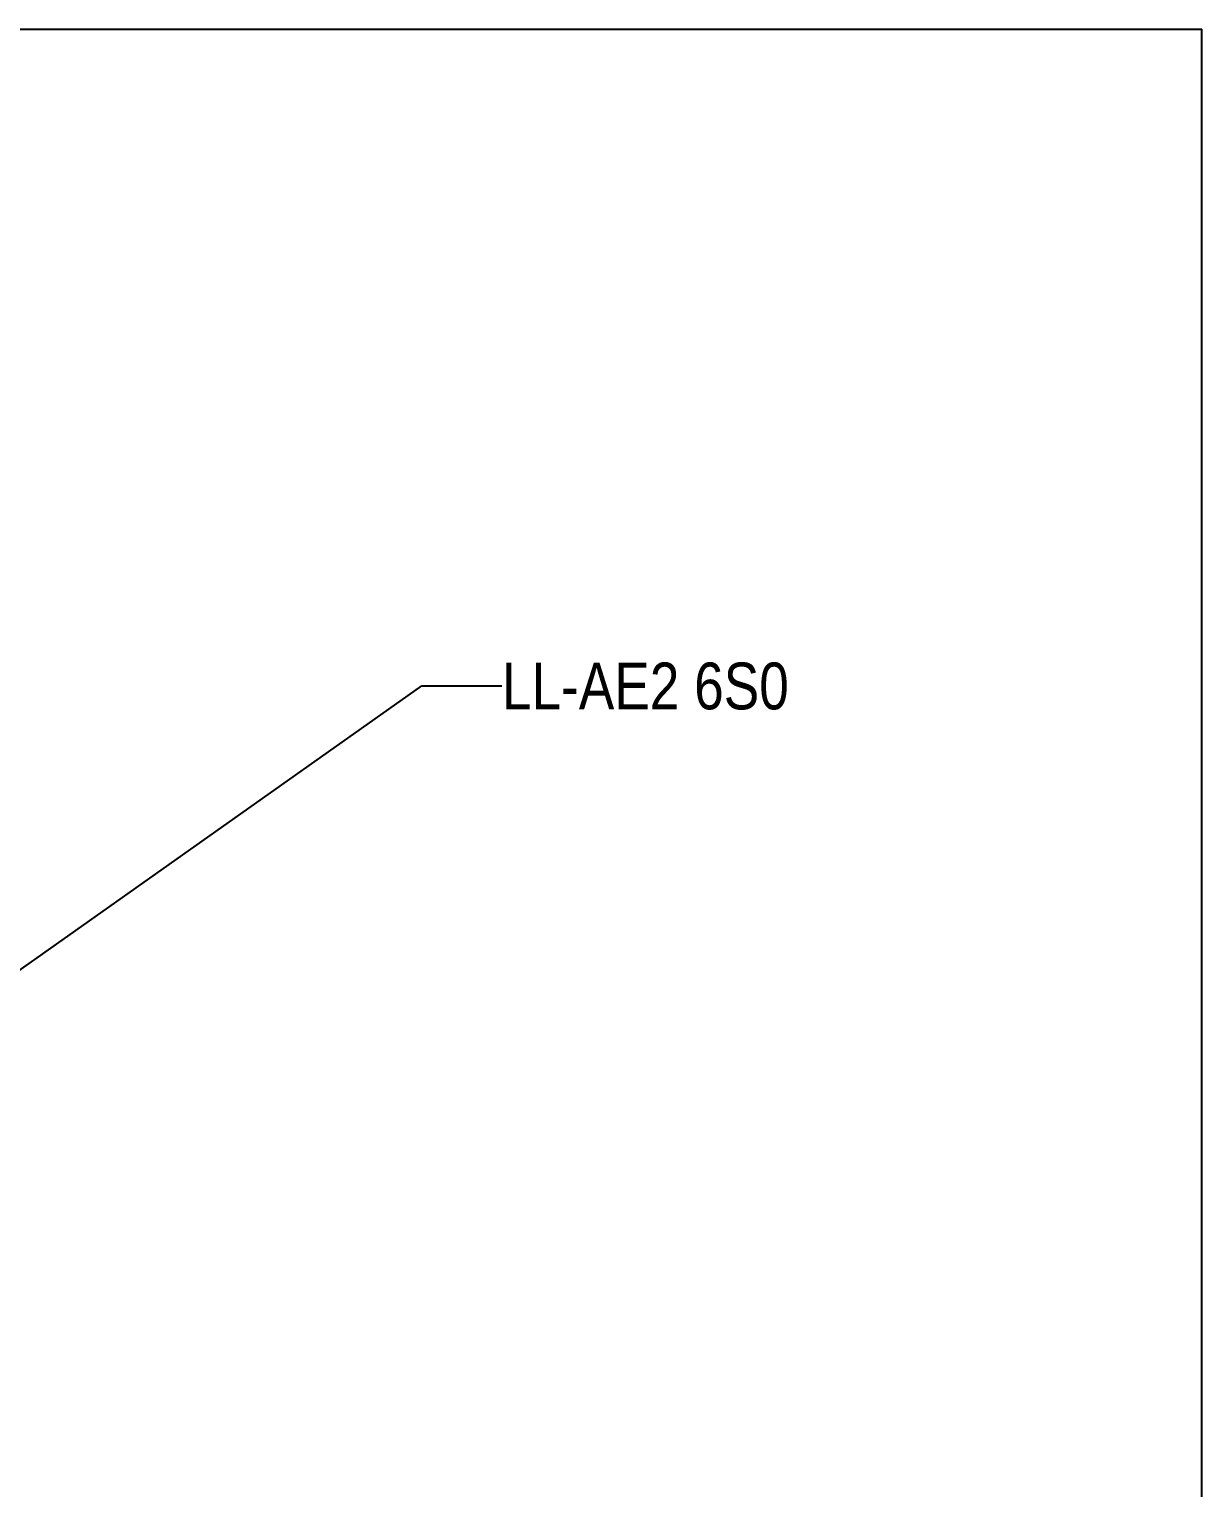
# Model space of a CAD drawing. Header units: millimetres. Extents: x 0 to 594, y 0 to 420.
# Drawn here: x 506.3 to 594, y 310.9 to 420 of the extents above; entities that cross this region are included whole.
import ezdxf

# ---------------------------------------------------------------- set-up
doc = ezdxf.new("R2010")
doc.units = ezdxf.units.MM
doc.header["$LTSCALE"] = 32.67
doc.layers.get('0').update_dxf_attribs({"linetype": 'CONTINUOUS'})
doc.layers.add('NOTE', color=7, linetype='CONTINUOUS')
doc.styles.get("Standard").update_dxf_attribs({"font": 'txt', "width": 0.85})
doc.styles.add('TEXTSTYLE_2', font='txt', dxfattribs={"width": 0.85})
doc.dimstyles.get("Standard").update_dxf_attribs({"dimtxt": 3.5, "dimasz": 3.5, "dimexe": 1.5, "dimexo": 1, "dimtad": 1, "dimtxsty": 'STANDARD', "dimcen": 0.09, "dimadec": 0, "dimazin": 0, "dimtol": 1, "dimtp": 0.01, "dimtm": 0.01, "dimtfac": 1, "dimtofl": 0, "dimtmove": 0, "dimatfit": 3, "dimfxl": 1, "dimtolj": 1, "dimarcsym": 0})

msp = doc.modelspace()

# ---------------------------------------------------------------- linework, layer by layer
at = {"color": 7, "linetype": 'CONTINUOUS'}
for p in [(0, 420), (594, 0)]:
    msp.add_line(p, (594, 420), dxfattribs=at)

# ---------------------------------------------------------------- texts
at = {"layer": 'NOTE', "color": 2, "linetype": 'CONTINUOUS', "insert": (541.66, 372.62), "char_height": 3.5, "width": 39.6047, "attachment_point": 1, "line_spacing_factor": 0.9, "style": 'TEXTSTYLE_2'}
msp.add_mtext('LL-AE2 6S0', dxfattribs=at)

# ---------------------------------------------------------------- leaders
at = {"layer": 'NOTE', "color": 2, "linetype": 'CONTINUOUS'}
msp.add_leader([(503.22, 347.93), (535.66, 370.87), (541.66, 370.87)], dimstyle='STANDARD', override={"dimtad": 0, "dimldrblk": 'DOT'}, dxfattribs=at)

doc.saveas('drawing.dxf')
